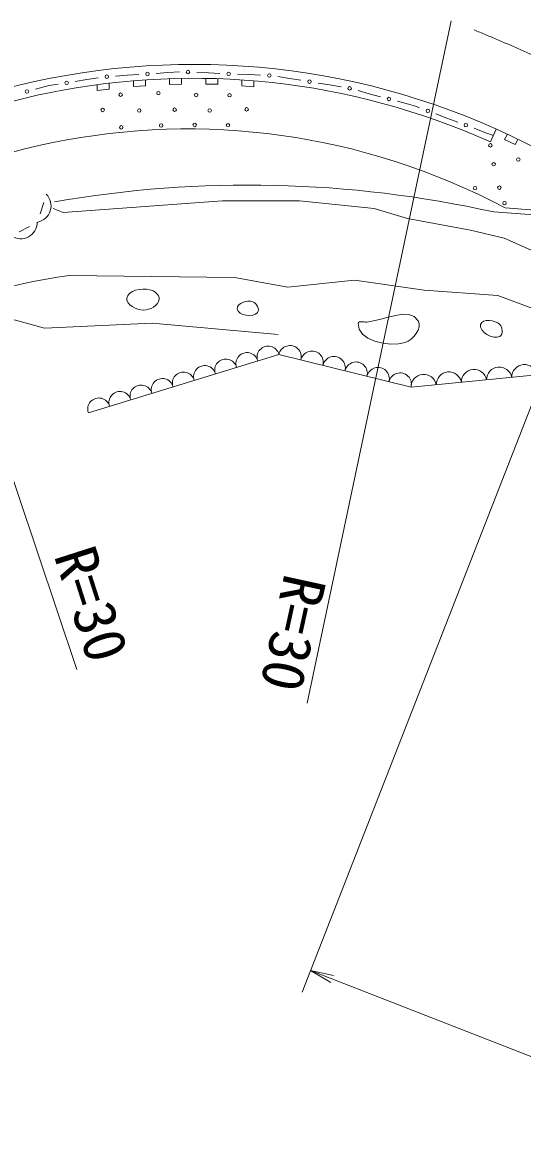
# Model space of a CAD drawing. Units: millimetres, scale not verified. Extents: x 40000 to 680000, y 20000 to 380000.
# Drawn here: x 343000 to 364504, y 265658 to 314128 of the extents above; entities that cross this region are included whole.
import ezdxf
from ezdxf.enums import TextEntityAlignment as Align

# ---------------------------------------------------------------- set-up
doc = ezdxf.new("R2010")
doc.units = ezdxf.units.MM
doc.header["$LTSCALE"] = 1000
doc.linetypes.add('CHAIN', pattern=[18.5, 12, -1.5, 3.5, -1.5])
for name, color, linetype, lineweight in [('M-BGD', 7, 'Continuous', 13), ('M-BMK', 2, 'CHAIN', 13), ('M-STR-HTXT', 7, 'Continuous', 13)]:
    doc.layers.add(name, color=color, linetype=linetype, lineweight=lineweight)
doc.styles.add('ＭＳ ゴシック', font='')
doc.styles.get('ＭＳ ゴシック').set_extended_font_data('MS Gothic')

# ---------------------------------------------------------------- blocks, each defined once
blk = doc.blocks.new('露岩')
at = {"color": 7, "linetype": 'Continuous', "lineweight": 13}
for p, q in [((0.262, 0.26), (-0.238, 0.26)), ((-0.902, -0.005), (-1.256, -0.358)), ((1.256, -0.358), (0.902, -0.005))]:
    blk.add_line(p, q, dxfattribs=at)
for centre, start, end in [((0.012, -0.073), 28.0725, 151.9275), ((-0.843, -0.417), 73.0725, 196.9275), ((0.843, -0.417), 343.0725, 106.9275)]:
    blk.add_arc(centre, 0.708, start, end, dxfattribs=at)
blk = doc.blocks.new('open_arrow')
at = {"color": 0, "linetype": 'Continuous', "lineweight": -2}
blk.add_lwpolyline([(7.5, 1.25), (0, 0), (7.5, -1.25)], dxfattribs=at)

msp = doc.modelspace()

# ---------------------------------------------------------------- linework, layer by layer
at = {"layer": 'M-BGD'}
for p, q in [((345761, 311675), (345268, 311595)), ((346255, 311754), (345761, 311675)), ((347500, 311857), (347001, 311824)), ((347999, 311890), (347500, 311857)), ((348287, 311660), (348287, 311410)), ((349246, 311972), (348747, 311939)), ((349745, 312006), (349246, 311972)), ((349324, 311711), (349324, 311461)), ((349843, 311723), (349843, 311473)), ((350994, 311961), (350494, 311982)), ((350880, 311723), (350880, 311473)), ((351493, 311939), (350994, 311961)), ((351399, 311710), (351399, 311460)), ((352742, 311886), (352242, 311907)), ((353242, 311864), (352742, 311886)), ((354482, 311726), (353988, 311806)), ((354975, 311646), (354482, 311726)), ((344036, 311384), (343553, 311255)), ((344149, 311414), (344036, 311384)), ((344527, 311475), (344149, 311414)), ((346213, 311453), (346213, 311203)), ((346731, 311268), (346213, 311203)), ((346731, 311518), (346731, 311268)), ((347768, 311621), (347768, 311371)), ((348287, 311410), (347768, 311371)), ((349843, 311473), (349324, 311461)), ((351399, 311473), (350880, 311473)), ((352436, 311657), (352436, 311407)), ((352954, 311368), (352436, 311408)), ((352954, 311618), (352954, 311368)), ((356209, 311447), (355716, 311527)), ((356703, 311367), (356209, 311447)), ((357915, 311068), (357433, 311199)), ((358398, 310937), (357915, 311068)), ((359604, 310610), (359122, 310741)), ((359902, 310529), (359604, 310610)), ((360081, 310462), (359902, 310529)), ((361251, 310021), (360783, 310198)), ((361719, 309845), (361251, 310021)), ((362889, 309405), (362421, 309581)), ((363255, 309267), (362889, 309405)), ((363255, 309267), (362889, 309405)), ((363133, 308993), (363376, 309541)), ((363855, 309322), (363736, 309102)), ((364193, 308884), (363736, 309102)), ((364312, 309104), (364193, 308884)), ((363267, 305981), (368461, 305591)), ((368428, 305781), (363754, 306157)), ((345001, 303248), (352113, 303163)), ((352113, 303163), (354412, 302743)), ((354412, 302743), (357276, 303051)), ((357276, 303051), (360271, 302611)), ((360271, 302611), (363443, 302390)), ((363443, 302390), (366263, 301333)), ((341218, 301730), (343949, 300981)), ((343949, 300981), (348575, 301201)), ((348575, 301201), (353994, 300716)), ((345832, 297341), (354027, 299852)), ((354027, 299852), (359710, 298442)), ((359710, 298442), (365128, 298971))]:
    msp.add_line(p, q, dxfattribs=at)
for points in [[(359563, 305703), (358124, 306127), (354907, 306465), (351605, 306465), (344747, 305957), (344323, 306127)], [(359563, 305703), (362273, 305195), (363712, 304857), (365236, 304179), (367353, 303671)]]:
    msp.add_lwpolyline(points, dxfattribs=at)
for points in [[(347485, 302277), (347526, 302394), (347610, 302489), (347726, 302562), (347865, 302615), (348018, 302648), (348175, 302662), (348327, 302658), (348465, 302638), (348538, 302616), (348612, 302583), (348684, 302540), (348749, 302489), (348805, 302430), (348847, 302366), (348873, 302297), (348878, 302225), (348853, 302127), (348801, 302038), (348726, 301959), (348635, 301891), (348532, 301835), (348423, 301794), (348313, 301769), (348207, 301761), (348089, 301772), (347964, 301801), (347838, 301848), (347720, 301910), (347618, 301985), (347539, 302073), (347492, 302171)], [(352231, 301812), (352242, 301899), (352290, 301976), (352369, 302041), (352469, 302091), (352580, 302127), (352696, 302145), (352806, 302144), (352902, 302122), (352961, 302090), (353016, 302043), (353065, 301984), (353104, 301917), (353131, 301847), (353143, 301778), (353136, 301713), (353109, 301658), (353020, 301585), (352900, 301542), (352761, 301526), (352616, 301537), (352477, 301572), (352359, 301631), (352273, 301712)], [(357804, 301245), (358096, 301291), (358409, 301369), (358732, 301457), (359051, 301534), (359352, 301578), (359623, 301567), (359851, 301481), (360022, 301296), (360064, 301171), (360058, 301035), (360013, 300894), (359936, 300757), (359834, 300628), (359714, 300516), (359586, 300427), (359455, 300368), (359167, 300309), (358837, 300300), (358492, 300340), (358157, 300426), (357858, 300556), (357622, 300729), (357475, 300942), (357443, 301193), (357457, 301230), (357488, 301251), (357531, 301260), (357583, 301261), (357640, 301256), (357698, 301250), (357754, 301245)], [(362705, 301142), (362754, 301226), (362839, 301281), (362948, 301309), (363073, 301314), (363204, 301297), (363330, 301261), (363443, 301208), (363531, 301142), (363572, 301088), (363603, 301021), (363624, 300947), (363633, 300869), (363629, 300794), (363611, 300724), (363579, 300667), (363531, 300626), (363410, 300590), (363269, 300596), (363121, 300638), (362978, 300708), (362852, 300800), (362757, 300907), (362703, 301024)]]:
    msp.add_lwpolyline(points, close=True, dxfattribs=at)
for centre in [(347220, 311025), (348845, 311090), (350471, 311012), (351903, 311000), (346446, 310368), (348020, 310342), (349542, 310380), (351051, 310342), (352638, 310393), (348962, 309697), (350406, 309723), (351838, 309710), (347246, 309619), (363124, 308845), (364324, 308239), (363266, 308033), (362467, 307001), (363511, 307027), (363731, 306356)]:
    msp.add_circle(centre, 75, dxfattribs=at)
for centre, radius, start, end in [((350344, 280454), 31874, 55.4597, 136.7936), ((350344, 280454), 31274, 65.8623, 136.7361), ((346627, 311799), 75, 0, 180), ((346627, 311799), 75, 180, 0), ((348373, 311915), 75, 0, 180), ((348373, 311915), 75, 180, 0), ((350119, 311998), 75, 0, 180), ((350119, 311998), 75, 180, 0), ((351868, 311923), 75, 0, 180), ((351868, 311923), 75, 180, 0), ((353616, 311848), 75, 0, 180), ((353616, 311848), 75, 180, 0), ((355346, 311586), 75, 0, 180), ((343190, 311159), 75, 0, 180), ((344897, 311535), 75, 0, 180), ((344897, 311535), 75, 180, 0), ((355346, 311586), 75, 180, 0), ((357071, 311297), 75, 0, 180), ((357071, 311297), 75, 180, 0), ((343190, 311159), 75, 180, 0), ((358760, 310839), 75, 0, 180), ((358760, 310839), 75, 180, 0), ((360432, 310330), 75, 0, 180), ((360432, 310330), 75, 180, 0), ((362070, 309713), 75, 0, 180), ((350115, 280434), 29115, 62.0658, 140.9673), ((362070, 309713), 75, 180, 0), ((352718, 258452), 48685, 77.4864, 99.8763), ((348649, 277225), 26277, 97.9814, 132.3543), ((353565, 299735), 477, 14.2355, 199.8401), ((354503, 299746), 488, 344.6693, 167.4674), ((351744, 299177), 477, 14.2355, 199.8401), ((352654, 299456), 477, 14.2355, 199.8401), ((355450, 299511), 488, 344.6693, 167.4674), ((356397, 299276), 488, 344.6693, 167.4674), ((349923, 298618), 477, 14.2355, 199.8401), ((350833, 298897), 477, 14.2355, 199.8401), ((357345, 299041), 488, 344.6693, 167.4674), ((358292, 298806), 488, 344.6693, 167.4674), ((359239, 298571), 488, 344.6693, 167.4674), ((361340, 298554), 546, 10.4451, 180.6992), ((362423, 298660), 546, 10.4451, 180.6992), ((363507, 298766), 546, 10.4451, 180.6992), ((364591, 298872), 546, 10.4451, 180.6992), ((349012, 298339), 477, 14.2355, 199.8401), ((360256, 298449), 546, 10.4451, 180.6992), ((347191, 297781), 477, 14.2355, 199.8401), ((348102, 298060), 477, 14.2355, 199.8401), ((346281, 297502), 477, 14.2355, 199.8401)]:
    msp.add_arc(centre, radius, start, end, dxfattribs=at)
at = {"layer": 'M-BMK'}
msp.add_arc((330472, 235811), 84290, 56.1679, 68.30027, dxfattribs=at)
at = {"layer": 'M-STR-HTXT'}
for p, q in [((335782, 314733), (345334, 286295)), ((361443, 314203), (355244, 284851)), ((366234, 301120), (355028, 272421)), ((355392, 273352), (500623, 216648))]:
    msp.add_line(p, q, dxfattribs=at)

# ---------------------------------------------------------------- block references
at = {"layer": 'M-BGD', "xscale": 1000, "yscale": 1000, "rotation": 208.08134}
msp.add_blockref('露岩', (342970, 305476), dxfattribs=at)
at = {"layer": 'M-STR-HTXT', "xscale": 133, "yscale": 133, "rotation": 338.7}
msp.add_blockref('open_arrow', (355392, 273352), dxfattribs=at)

# ---------------------------------------------------------------- texts
at = {"layer": 'M-STR-HTXT', "style": 'ＭＳ ゴシック'}
for rotation, p in [(287.772, (345334, 286295)), (257.683, (352681, 285736))]:
    msp.add_text('R=30', height=1833, rotation=rotation, dxfattribs=at).set_placement(p, align=Align.BOTTOM_RIGHT)

doc.saveas('drawing.dxf')
